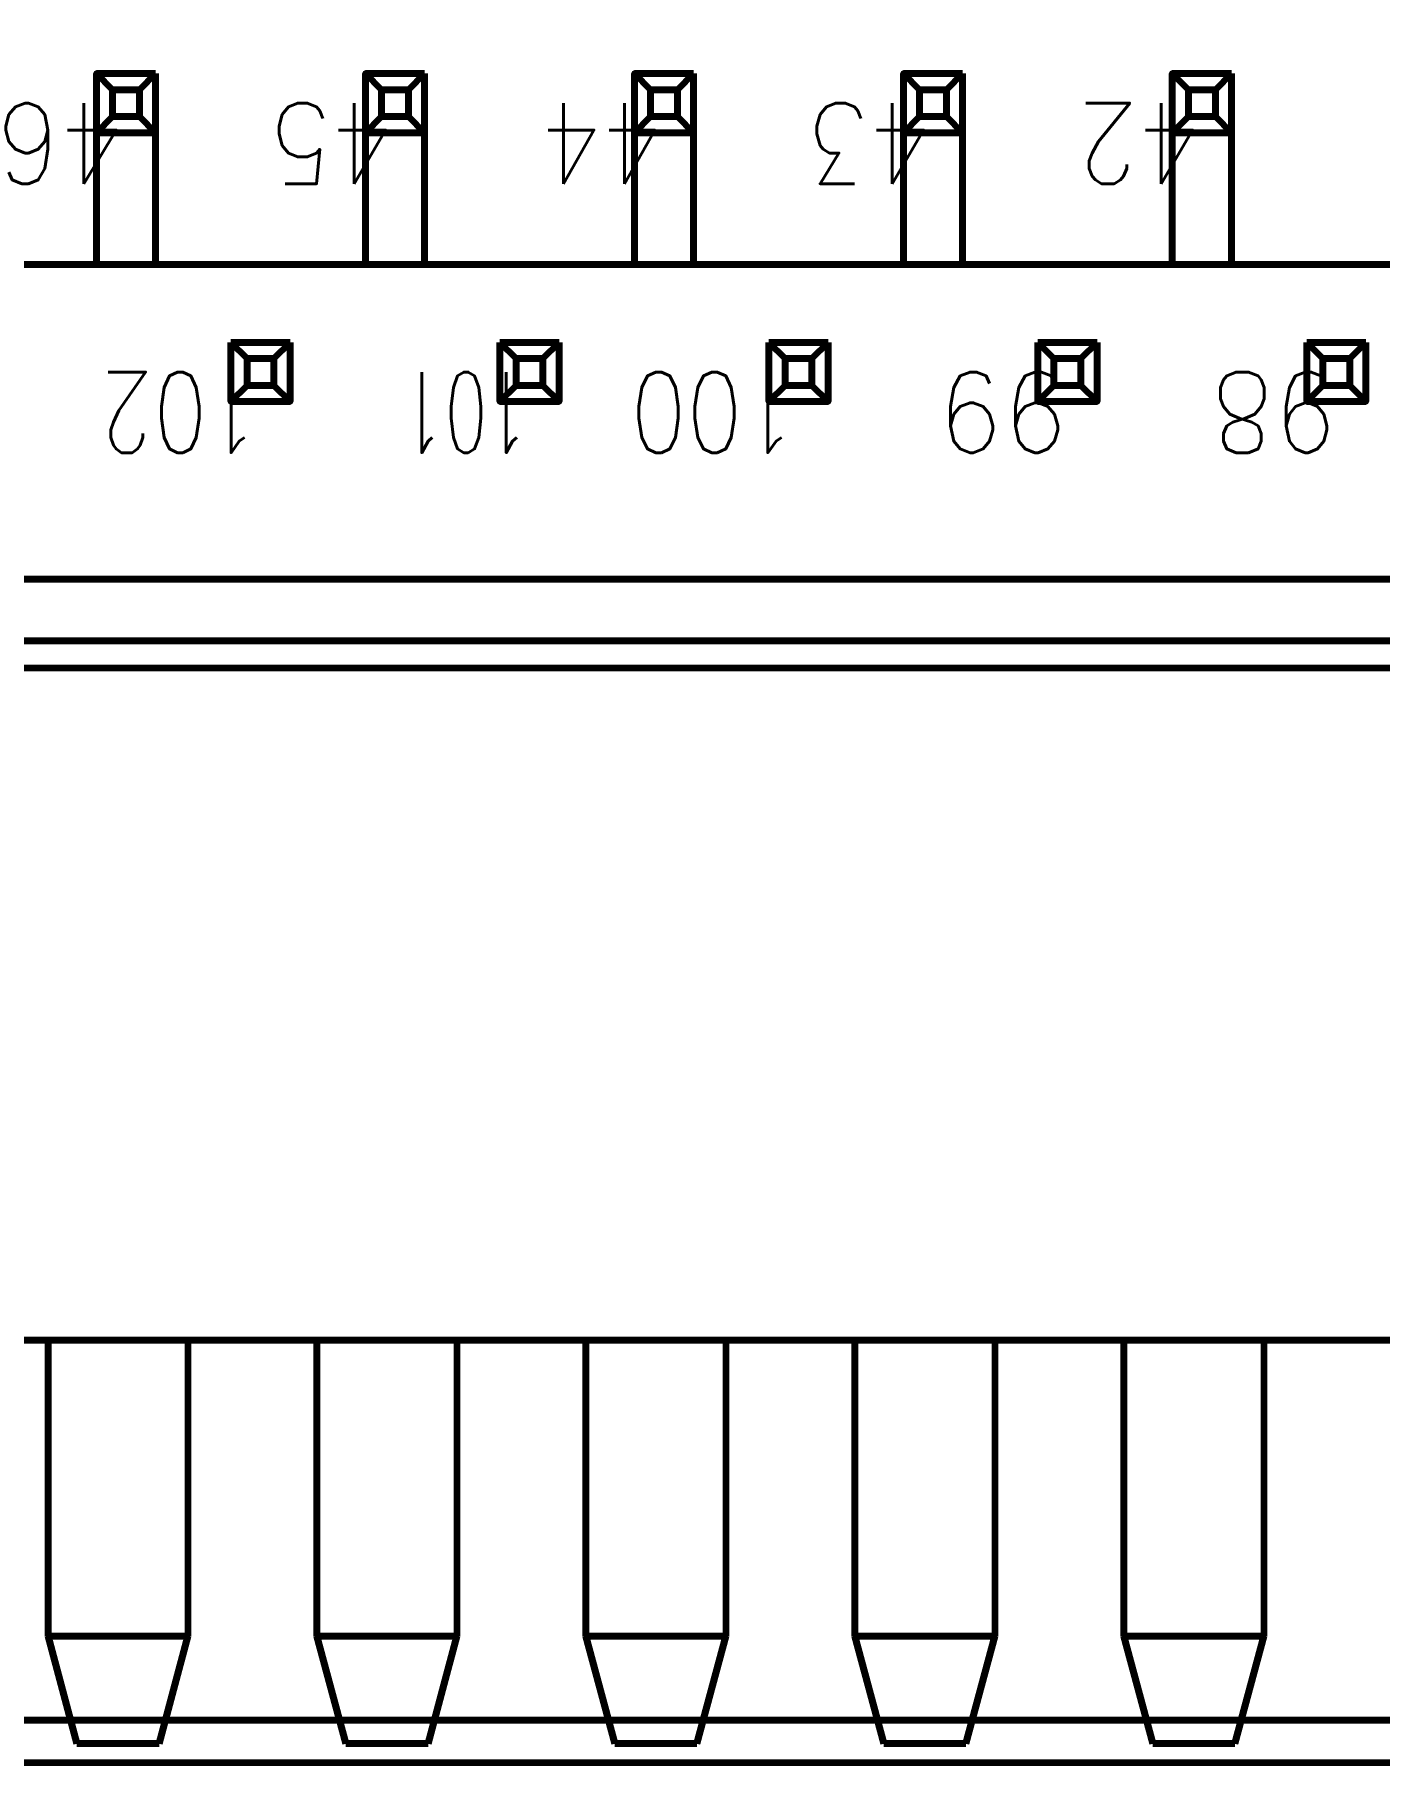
# Model space of a CAD drawing. Header units: inches. Extents: x -0.4 to 8, y -0.5 to 10.5.
# Drawn here: x 1.516 to 2.016, y -0.417 to 0.226 of the extents above; entities that cross this region are included whole.
import ezdxf

# ---------------------------------------------------------------- set-up
doc = ezdxf.new("R2010")
doc.units = ezdxf.units.IN
doc.header["$LTSCALE"] = 0.504853
doc.header["$MEASUREMENT"] = 0
for name, color, linetype in [('1', 7, 'Continuous'), ('135', 7, 'Continuous'), ('3', 7, 'Continuous'), ('75', 7, 'Continuous')]:
    doc.layers.add(name, color=color, linetype=linetype)
doc.styles.get("Standard").update_dxf_attribs({"font": 'ROMANS.SHX'})

# ---------------------------------------------------------------- blocks, each defined once
blk = doc.blocks.new('25359')
at = {"color": 1, "linetype": 'Continuous', "lineweight": 211}
for p, q in [((5.553, 0.617, -0.09725), (-0.047, 0.617, -0.09725)), ((5.553, 0.617, 0.15525), (-0.047, 0.617, 0.15525)), ((-0.047, 0.60125, -0.0815), (5.553, 0.60125, -0.0815)), ((5.553, 0.60125, -0.0815), (-0.047, 0.60125, -0.0815)), ((-0.047, 0.60125, -0.113), (5.553, 0.60125, -0.113)), ((5.553, 0.60125, -0.113), (-0.047, 0.60125, -0.113)), ((-0.047, 0.60125, 0.171), (5.553, 0.60125, 0.171)), ((5.553, 0.60125, 0.1395), (-0.047, 0.60125, 0.1395)), ((5.553, 0.60125, 0.171), (-0.047, 0.60125, 0.171)), ((-0.047, 0.60125, 0.1395), (5.553, 0.60125, 0.1395)), ((5.85, 0.46, -0.113), (-0.35, 0.46, -0.113)), ((5.85, 0.46, -0.113), (-0.35, 0.46, -0.113)), ((5.85, 0.46, 0.171), (-0.28, 0.46, 0.171)), ((5.85, 0.46, 0.171), (-0.28, 0.46, 0.171)), ((-0.047, 0.46, -0.0815), (5.553, 0.46, -0.0815)), ((5.553, 0.46, -0.0815), (-0.047, 0.46, -0.0815)), ((5.553, 0.46, -0.113), (-0.047, 0.46, -0.113)), ((-0.047, 0.46, -0.113), (5.553, 0.46, -0.113)), ((5.553, 0.46, 0.1395), (-0.047, 0.46, 0.1395)), ((-0.047, 0.46, 0.171), (5.553, 0.46, 0.171)), ((5.553, 0.46, 0.171), (-0.047, 0.46, 0.171)), ((-0.047, 0.46, 0.1395), (5.553, 0.46, 0.1395)), ((5.85, 0.21, -0.113), (-0.35, 0.21, -0.113)), ((5.85, 0.21, -0.113), (-0.35, 0.21, -0.113)), ((5.85, 0.21, 0.127), (-0.324, 0.21, 0.127)), ((5.85, 0.21, 0.127), (-0.324, 0.21, 0.127)), ((5.55, 0.21, 0.025), (-0.1, 0.21, 0.025)), ((5.55, 0.21, 0.127), (-0.1, 0.21, 0.127)), ((-0.324, 0.177, 0.127), (5.85, 0.177, 0.127)), ((-0.324, 0.177, 0.127), (5.85, 0.177, 0.127)), ((5.85, 0.177, 0.171), (-0.28, 0.177, 0.171)), ((5.85, 0.177, 0.171), (-0.28, 0.177, 0.171)), ((5.55, 0.06, 0.025), (-0.1, 0.06, 0.025)), ((-0.1, 0.06, 0.127), (5.55, 0.06, 0.127))]:
    blk.add_line(p, q, dxfattribs=at)
at = {"layer": '1', "color": 2, "linetype": 'Continuous', "lineweight": 211}
for p, q in [((4.077, 0.57, 0.0945), (4.087718, 0.61, 0.088)), ((4.087718, 0.61, 0.088), (4.077, 0.57, 0.0945)), ((4.077, 0.57, 0.0735), (4.087718, 0.61, 0.08)), ((4.087718, 0.61, 0.08), (4.077, 0.57, 0.0735)), ((4.077, 0.57, -0.0055), (4.087718, 0.61, -0.012)), ((4.087718, 0.61, -0.02), (4.077, 0.57, -0.0265)), ((4.077, 0.57, -0.0265), (4.087718, 0.61, -0.02)), ((4.087718, 0.61, -0.012), (4.077, 0.57, -0.0055)), ((4.087718, 0.61, -0.012), (4.118282, 0.61, -0.012)), ((4.087718, 0.61, -0.02), (4.087718, 0.61, -0.012)), ((4.118282, 0.61, -0.02), (4.087718, 0.61, -0.02)), ((4.087718, 0.61, 0.088), (4.087718, 0.61, 0.08)), ((4.118282, 0.61, 0.08), (4.087718, 0.61, 0.08)), ((4.087718, 0.61, 0.08), (4.087718, 0.61, 0.088)), ((4.087718, 0.61, 0.088), (4.118282, 0.61, 0.088)), ((4.118282, 0.61, 0.088), (4.087718, 0.61, 0.088)), ((4.087718, 0.61, 0.08), (4.118282, 0.61, 0.08)), ((4.118282, 0.61, -0.012), (4.087718, 0.61, -0.012)), ((4.087718, 0.61, -0.012), (4.087718, 0.61, -0.02)), ((4.087718, 0.61, -0.02), (4.118282, 0.61, -0.02)), ((4.129, 0.57, 0.0945), (4.118282, 0.61, 0.088)), ((4.118282, 0.61, 0.088), (4.129, 0.57, 0.0945)), ((4.129, 0.57, 0.0735), (4.118282, 0.61, 0.08)), ((4.118282, 0.61, 0.08), (4.129, 0.57, 0.0735)), ((4.118282, 0.61, -0.012), (4.118282, 0.61, -0.02)), ((4.118282, 0.61, 0.088), (4.118282, 0.61, 0.08)), ((4.118282, 0.61, 0.08), (4.118282, 0.61, 0.088)), ((4.118282, 0.61, -0.012), (4.129, 0.57, -0.0055)), ((4.118282, 0.61, -0.02), (4.129, 0.57, -0.0265)), ((4.129, 0.57, -0.0265), (4.118282, 0.61, -0.02)), ((4.129, 0.57, -0.0055), (4.118282, 0.61, -0.012)), ((4.118282, 0.61, -0.02), (4.118282, 0.61, -0.012)), ((4.177, 0.57, 0.0945), (4.187718, 0.61, 0.088)), ((4.187718, 0.61, 0.088), (4.177, 0.57, 0.0945)), ((4.187718, 0.61, 0.08), (4.177, 0.57, 0.0735)), ((4.177, 0.57, 0.0735), (4.187718, 0.61, 0.08)), ((4.177, 0.57, -0.0055), (4.187718, 0.61, -0.012)), ((4.177, 0.57, -0.0265), (4.187718, 0.61, -0.02)), ((4.187718, 0.61, -0.02), (4.177, 0.57, -0.0265)), ((4.187718, 0.61, -0.012), (4.177, 0.57, -0.0055)), ((4.187718, 0.61, -0.012), (4.218282, 0.61, -0.012)), ((4.218282, 0.61, -0.02), (4.187718, 0.61, -0.02)), ((4.187718, 0.61, -0.02), (4.218282, 0.61, -0.02)), ((4.187718, 0.61, -0.02), (4.187718, 0.61, -0.012)), ((4.187718, 0.61, 0.088), (4.218282, 0.61, 0.088)), ((4.218282, 0.61, 0.088), (4.187718, 0.61, 0.088)), ((4.187718, 0.61, 0.088), (4.187718, 0.61, 0.08)), ((4.187718, 0.61, 0.08), (4.187718, 0.61, 0.088)), ((4.218282, 0.61, 0.08), (4.187718, 0.61, 0.08)), ((4.187718, 0.61, 0.08), (4.218282, 0.61, 0.08)), ((4.218282, 0.61, -0.012), (4.187718, 0.61, -0.012)), ((4.187718, 0.61, -0.012), (4.187718, 0.61, -0.02)), ((4.229, 0.57, 0.0945), (4.218282, 0.61, 0.088)), ((4.218282, 0.61, 0.088), (4.229, 0.57, 0.0945)), ((4.229, 0.57, 0.0735), (4.218282, 0.61, 0.08)), ((4.218282, 0.61, 0.08), (4.229, 0.57, 0.0735)), ((4.218282, 0.61, -0.012), (4.218282, 0.61, -0.02)), ((4.218282, 0.61, 0.08), (4.218282, 0.61, 0.088)), ((4.218282, 0.61, 0.088), (4.218282, 0.61, 0.08)), ((4.218282, 0.61, -0.02), (4.229, 0.57, -0.0265)), ((4.229, 0.57, -0.0265), (4.218282, 0.61, -0.02)), ((4.218282, 0.61, -0.012), (4.229, 0.57, -0.0055)), ((4.229, 0.57, -0.0055), (4.218282, 0.61, -0.012)), ((4.218282, 0.61, -0.02), (4.218282, 0.61, -0.012)), ((4.287718, 0.61, 0.08), (4.277, 0.57, 0.0735)), ((4.277, 0.57, 0.0735), (4.287718, 0.61, 0.08)), ((4.277, 0.57, 0.0945), (4.287718, 0.61, 0.088)), ((4.287718, 0.61, 0.088), (4.277, 0.57, 0.0945)), ((4.287718, 0.61, -0.02), (4.277, 0.57, -0.0265)), ((4.277, 0.57, -0.0055), (4.287718, 0.61, -0.012)), ((4.277, 0.57, -0.0265), (4.287718, 0.61, -0.02)), ((4.287718, 0.61, -0.012), (4.277, 0.57, -0.0055)), ((4.287718, 0.61, -0.012), (4.318282, 0.61, -0.012)), ((4.287718, 0.61, -0.02), (4.287718, 0.61, -0.012)), ((4.318282, 0.61, -0.02), (4.287718, 0.61, -0.02)), ((4.287718, 0.61, -0.012), (4.287718, 0.61, -0.02)), ((4.287718, 0.61, -0.02), (4.318282, 0.61, -0.02)), ((4.287718, 0.61, 0.08), (4.287718, 0.61, 0.088)), ((4.287718, 0.61, 0.08), (4.318282, 0.61, 0.08)), ((4.318282, 0.61, 0.088), (4.287718, 0.61, 0.088)), ((4.318282, 0.61, 0.08), (4.287718, 0.61, 0.08)), ((4.287718, 0.61, 0.088), (4.318282, 0.61, 0.088)), ((4.287718, 0.61, 0.088), (4.287718, 0.61, 0.08)), ((4.318282, 0.61, -0.012), (4.287718, 0.61, -0.012)), ((4.329, 0.57, 0.0735), (4.318282, 0.61, 0.08)), ((4.318282, 0.61, 0.08), (4.329, 0.57, 0.0735)), ((4.318282, 0.61, 0.088), (4.329, 0.57, 0.0945)), ((4.329, 0.57, 0.0945), (4.318282, 0.61, 0.088)), ((4.318282, 0.61, -0.012), (4.318282, 0.61, -0.02)), ((4.318282, 0.61, -0.02), (4.318282, 0.61, -0.012)), ((4.318282, 0.61, 0.08), (4.318282, 0.61, 0.088)), ((4.318282, 0.61, 0.088), (4.318282, 0.61, 0.08)), ((4.329, 0.57, -0.0055), (4.318282, 0.61, -0.012)), ((4.318282, 0.61, -0.012), (4.329, 0.57, -0.0055)), ((4.318282, 0.61, -0.02), (4.329, 0.57, -0.0265)), ((4.329, 0.57, -0.0265), (4.318282, 0.61, -0.02)), ((4.377, 0.57, 0.0735), (4.387718, 0.61, 0.08)), ((4.387718, 0.61, 0.08), (4.377, 0.57, 0.0735)), ((4.377, 0.57, -0.0265), (4.387718, 0.61, -0.02)), ((4.387718, 0.61, -0.02), (4.377, 0.57, -0.0265)), ((4.377, 0.57, -0.0055), (4.387718, 0.61, -0.012)), ((4.387718, 0.61, -0.012), (4.377, 0.57, -0.0055)), ((4.387718, 0.61, 0.088), (4.377, 0.57, 0.0945)), ((4.377, 0.57, 0.0945), (4.387718, 0.61, 0.088)), ((4.387718, 0.61, -0.012), (4.387718, 0.61, -0.02)), ((4.387718, 0.61, -0.02), (4.387718, 0.61, -0.012)), ((4.418282, 0.61, -0.02), (4.387718, 0.61, -0.02)), ((4.387718, 0.61, -0.02), (4.418282, 0.61, -0.02)), ((4.387718, 0.61, -0.012), (4.418282, 0.61, -0.012)), ((4.418282, 0.61, -0.012), (4.387718, 0.61, -0.012)), ((4.387718, 0.61, 0.088), (4.387718, 0.61, 0.08)), ((4.418282, 0.61, 0.08), (4.387718, 0.61, 0.08)), ((4.387718, 0.61, 0.08), (4.418282, 0.61, 0.08)), ((4.387718, 0.61, 0.088), (4.418282, 0.61, 0.088)), ((4.418282, 0.61, 0.088), (4.387718, 0.61, 0.088)), ((4.387718, 0.61, 0.08), (4.387718, 0.61, 0.088)), ((4.429, 0.57, 0.0735), (4.418282, 0.61, 0.08)), ((4.418282, 0.61, 0.08), (4.429, 0.57, 0.0735)), ((4.429, 0.57, -0.0055), (4.418282, 0.61, -0.012)), ((4.418282, 0.61, -0.012), (4.429, 0.57, -0.0055)), ((4.429, 0.57, -0.0265), (4.418282, 0.61, -0.02)), ((4.418282, 0.61, -0.02), (4.429, 0.57, -0.0265)), ((4.418282, 0.61, -0.012), (4.418282, 0.61, -0.02)), ((4.418282, 0.61, -0.02), (4.418282, 0.61, -0.012)), ((4.429, 0.57, 0.0945), (4.418282, 0.61, 0.088)), ((4.418282, 0.61, 0.088), (4.429, 0.57, 0.0945)), ((4.418282, 0.61, 0.088), (4.418282, 0.61, 0.08)), ((4.418282, 0.61, 0.08), (4.418282, 0.61, 0.088)), ((4.487718, 0.61, 0.08), (4.477, 0.57, 0.0735)), ((4.477, 0.57, 0.0735), (4.487718, 0.61, 0.08)), ((4.477, 0.57, -0.0265), (4.487718, 0.61, -0.02)), ((4.487718, 0.61, -0.02), (4.477, 0.57, -0.0265)), ((4.487718, 0.61, -0.012), (4.477, 0.57, -0.0055)), ((4.477, 0.57, -0.0055), (4.487718, 0.61, -0.012)), ((4.487718, 0.61, 0.088), (4.477, 0.57, 0.0945)), ((4.477, 0.57, 0.0945), (4.487718, 0.61, 0.088)), ((4.518282, 0.61, -0.02), (4.487718, 0.61, -0.02)), ((4.487718, 0.61, -0.02), (4.518282, 0.61, -0.02)), ((4.518282, 0.61, -0.012), (4.487718, 0.61, -0.012)), ((4.487718, 0.61, -0.02), (4.487718, 0.61, -0.012)), ((4.487718, 0.61, -0.012), (4.487718, 0.61, -0.02)), ((4.487718, 0.61, -0.012), (4.518282, 0.61, -0.012)), ((4.487718, 0.61, 0.088), (4.487718, 0.61, 0.08)), ((4.518282, 0.61, 0.088), (4.487718, 0.61, 0.088)), ((4.487718, 0.61, 0.088), (4.518282, 0.61, 0.088)), ((4.518282, 0.61, 0.08), (4.487718, 0.61, 0.08)), ((4.487718, 0.61, 0.08), (4.487718, 0.61, 0.088)), ((4.487718, 0.61, 0.08), (4.518282, 0.61, 0.08)), ((4.518282, 0.61, 0.08), (4.529, 0.57, 0.0735)), ((4.529, 0.57, 0.0735), (4.518282, 0.61, 0.08)), ((4.529, 0.57, -0.0265), (4.518282, 0.61, -0.02)), ((4.518282, 0.61, -0.02), (4.529, 0.57, -0.0265)), ((4.518282, 0.61, -0.012), (4.518282, 0.61, -0.02)), ((4.518282, 0.61, -0.02), (4.518282, 0.61, -0.012)), ((4.518282, 0.61, -0.012), (4.529, 0.57, -0.0055)), ((4.529, 0.57, -0.0055), (4.518282, 0.61, -0.012)), ((4.529, 0.57, 0.0945), (4.518282, 0.61, 0.088)), ((4.518282, 0.61, 0.088), (4.529, 0.57, 0.0945)), ((4.518282, 0.61, 0.08), (4.518282, 0.61, 0.088)), ((4.518282, 0.61, 0.088), (4.518282, 0.61, 0.08)), ((4.077, 0.46, 0.0945), (4.077, 0.57, 0.0945)), ((4.129, 0.57, 0.0735), (4.077, 0.57, 0.0735)), ((4.077, 0.46, -0.0055), (4.077, 0.57, -0.0055)), ((4.077, 0.46, -0.0265), (4.077, 0.57, -0.0265)), ((4.077, 0.57, 0.0735), (4.129, 0.57, 0.0735)), ((4.077, 0.46, 0.0735), (4.077, 0.57, 0.0735)), ((4.077, 0.57, 0.0945), (4.077, 0.57, 0.0735)), ((4.077, 0.57, 0.0945), (4.129, 0.57, 0.0945)), ((4.077, 0.57, 0.0735), (4.077, 0.57, 0.0945)), ((4.129, 0.57, 0.0945), (4.077, 0.57, 0.0945)), ((4.129, 0.57, -0.0265), (4.077, 0.57, -0.0265)), ((4.129, 0.57, -0.0055), (4.077, 0.57, -0.0055)), ((4.077, 0.57, -0.0265), (4.129, 0.57, -0.0265)), ((4.077, 0.57, -0.0055), (4.077, 0.57, -0.0265)), ((4.077, 0.57, -0.0265), (4.077, 0.57, -0.0055)), ((4.077, 0.57, -0.0055), (4.129, 0.57, -0.0055)), ((4.129, 0.57, 0.0945), (4.129, 0.46, 0.0945)), ((4.129, 0.57, 0.0735), (4.129, 0.57, 0.0945)), ((4.129, 0.46, -0.0265), (4.129, 0.57, -0.0265)), ((4.129, 0.57, -0.0055), (4.129, 0.46, -0.0055)), ((4.129, 0.46, 0.0735), (4.129, 0.57, 0.0735)), ((4.129, 0.57, 0.0945), (4.129, 0.57, 0.0735)), ((4.129, 0.57, -0.0265), (4.129, 0.57, -0.0055)), ((4.129, 0.57, -0.0055), (4.129, 0.57, -0.0265)), ((4.177, 0.46, 0.0945), (4.177, 0.57, 0.0945)), ((4.177, 0.46, -0.0055), (4.177, 0.57, -0.0055)), ((4.177, 0.46, -0.0265), (4.177, 0.57, -0.0265)), ((4.229, 0.57, 0.0735), (4.177, 0.57, 0.0735)), ((4.177, 0.57, 0.0735), (4.229, 0.57, 0.0735)), ((4.177, 0.46, 0.0735), (4.177, 0.57, 0.0735)), ((4.177, 0.57, 0.0945), (4.177, 0.57, 0.0735)), ((4.177, 0.57, 0.0735), (4.177, 0.57, 0.0945)), ((4.229, 0.57, 0.0945), (4.177, 0.57, 0.0945)), ((4.177, 0.57, 0.0945), (4.229, 0.57, 0.0945)), ((4.177, 0.57, -0.0055), (4.177, 0.57, -0.0265)), ((4.177, 0.57, -0.0265), (4.177, 0.57, -0.0055)), ((4.229, 0.57, -0.0265), (4.177, 0.57, -0.0265)), ((4.177, 0.57, -0.0265), (4.229, 0.57, -0.0265)), ((4.229, 0.57, -0.0055), (4.177, 0.57, -0.0055)), ((4.177, 0.57, -0.0055), (4.229, 0.57, -0.0055)), ((4.229, 0.57, 0.0945), (4.229, 0.46, 0.0945)), ((4.229, 0.46, -0.0265), (4.229, 0.57, -0.0265)), ((4.229, 0.57, -0.0055), (4.229, 0.46, -0.0055)), ((4.229, 0.46, 0.0735), (4.229, 0.57, 0.0735)), ((4.229, 0.57, 0.0945), (4.229, 0.57, 0.0735)), ((4.229, 0.57, 0.0735), (4.229, 0.57, 0.0945)), ((4.229, 0.57, -0.0265), (4.229, 0.57, -0.0055)), ((4.229, 0.57, -0.0055), (4.229, 0.57, -0.0265)), ((4.277, 0.46, 0.0945), (4.277, 0.57, 0.0945)), ((4.277, 0.46, -0.0265), (4.277, 0.57, -0.0265)), ((4.277, 0.46, -0.0055), (4.277, 0.57, -0.0055)), ((4.329, 0.57, 0.0735), (4.277, 0.57, 0.0735)), ((4.277, 0.57, 0.0735), (4.329, 0.57, 0.0735)), ((4.277, 0.46, 0.0735), (4.277, 0.57, 0.0735)), ((4.277, 0.57, 0.0945), (4.277, 0.57, 0.0735)), ((4.277, 0.57, 0.0735), (4.277, 0.57, 0.0945)), ((4.329, 0.57, 0.0945), (4.277, 0.57, 0.0945)), ((4.277, 0.57, 0.0945), (4.329, 0.57, 0.0945)), ((4.277, 0.57, -0.0055), (4.277, 0.57, -0.0265)), ((4.277, 0.57, -0.0265), (4.277, 0.57, -0.0055)), ((4.329, 0.57, -0.0265), (4.277, 0.57, -0.0265)), ((4.277, 0.57, -0.0265), (4.329, 0.57, -0.0265)), ((4.277, 0.57, -0.0055), (4.329, 0.57, -0.0055)), ((4.329, 0.57, -0.0055), (4.277, 0.57, -0.0055)), ((4.329, 0.57, 0.0945), (4.329, 0.46, 0.0945)), ((4.329, 0.46, -0.0265), (4.329, 0.57, -0.0265)), ((4.329, 0.57, -0.0055), (4.329, 0.46, -0.0055)), ((4.329, 0.46, 0.0735), (4.329, 0.57, 0.0735)), ((4.329, 0.57, 0.0945), (4.329, 0.57, 0.0735)), ((4.329, 0.57, 0.0735), (4.329, 0.57, 0.0945)), ((4.329, 0.57, -0.0265), (4.329, 0.57, -0.0055)), ((4.329, 0.57, -0.0055), (4.329, 0.57, -0.0265)), ((4.377, 0.46, 0.0945), (4.377, 0.57, 0.0945)), ((4.377, 0.46, -0.0265), (4.377, 0.57, -0.0265)), ((4.377, 0.46, -0.0055), (4.377, 0.57, -0.0055)), ((4.377, 0.57, 0.0735), (4.429, 0.57, 0.0735)), ((4.429, 0.57, 0.0735), (4.377, 0.57, 0.0735)), ((4.377, 0.46, 0.0735), (4.377, 0.57, 0.0735)), ((4.377, 0.57, 0.0735), (4.377, 0.57, 0.0945)), ((4.377, 0.57, 0.0945), (4.377, 0.57, 0.0735)), ((4.377, 0.57, 0.0945), (4.429, 0.57, 0.0945)), ((4.429, 0.57, 0.0945), (4.377, 0.57, 0.0945)), ((4.377, 0.57, -0.0055), (4.377, 0.57, -0.0265)), ((4.377, 0.57, -0.0265), (4.377, 0.57, -0.0055)), ((4.429, 0.57, -0.0265), (4.377, 0.57, -0.0265)), ((4.377, 0.57, -0.0265), (4.429, 0.57, -0.0265)), ((4.429, 0.57, -0.0055), (4.377, 0.57, -0.0055)), ((4.377, 0.57, -0.0055), (4.429, 0.57, -0.0055)), ((4.429, 0.57, 0.0945), (4.429, 0.46, 0.0945)), ((4.429, 0.46, -0.0265), (4.429, 0.57, -0.0265)), ((4.429, 0.57, -0.0055), (4.429, 0.46, -0.0055)), ((4.429, 0.46, 0.0735), (4.429, 0.57, 0.0735)), ((4.429, 0.57, 0.0735), (4.429, 0.57, 0.0945)), ((4.429, 0.57, 0.0945), (4.429, 0.57, 0.0735)), ((4.429, 0.57, -0.0265), (4.429, 0.57, -0.0055)), ((4.429, 0.57, -0.0055), (4.429, 0.57, -0.0265)), ((4.477, 0.57, -0.0055), (4.529, 0.57, -0.0055)), ((4.477, 0.57, -0.0265), (4.529, 0.57, -0.0265)), ((4.477, 0.46, -0.0265), (4.477, 0.57, -0.0265)), ((4.477, 0.46, -0.0055), (4.477, 0.57, -0.0055)), ((4.529, 0.57, -0.0265), (4.477, 0.57, -0.0265)), ((4.477, 0.46, 0.0945), (4.477, 0.57, 0.0945)), ((4.529, 0.57, 0.0735), (4.477, 0.57, 0.0735)), ((4.477, 0.57, 0.0735), (4.529, 0.57, 0.0735)), ((4.477, 0.46, 0.0735), (4.477, 0.57, 0.0735)), ((4.477, 0.57, 0.0945), (4.529, 0.57, 0.0945)), ((4.529, 0.57, 0.0945), (4.477, 0.57, 0.0945)), ((4.477, 0.57, -0.0055), (4.477, 0.57, -0.0265)), ((4.477, 0.57, -0.0265), (4.477, 0.57, -0.0055)), ((4.529, 0.57, -0.0055), (4.477, 0.57, -0.0055)), ((4.477, 0.57, 0.0945), (4.477, 0.57, 0.0735)), ((4.477, 0.57, 0.0735), (4.477, 0.57, 0.0945)), ((4.529, 0.46, -0.0265), (4.529, 0.57, -0.0265)), ((4.529, 0.57, -0.0055), (4.529, 0.46, -0.0055)), ((4.529, 0.57, 0.0945), (4.529, 0.57, 0.0735)), ((4.529, 0.57, 0.0735), (4.529, 0.57, 0.0945)), ((4.529, 0.57, 0.0945), (4.529, 0.46, 0.0945)), ((4.529, 0.46, 0.0735), (4.529, 0.57, 0.0735)), ((4.529, 0.57, -0.0265), (4.529, 0.57, -0.0055)), ((4.529, 0.57, -0.0055), (4.529, 0.57, -0.0265)), ((4.045, 0.105, -0.112), (4.039, 0.111, -0.102)), ((4.039, 0.111, -0.102), (4.045, 0.105, -0.112)), ((4.061, 0.111, -0.102), (4.039, 0.111, -0.102)), ((4.039, 0.111, -0.102), (4.061, 0.111, -0.102)), ((4.039, 0.111, -0.102), (4.039, 0.089, -0.102)), ((4.039, 0.089, -0.102), (4.039, 0.111, -0.102)), ((4.039, 0.111, -0.102), (4.061, 0.111, -0.102)), ((4.039, 0.111, 0.025), (4.039, 0.089, 0.025)), ((4.039, 0.111, 0.025), (4.061, 0.111, 0.025)), ((4.039, 0.111, 0.025), (4.061, 0.111, 0.025)), ((4.039, 0.089, 0.025), (4.039, 0.111, 0.025)), ((4.055, 0.105, -0.112), (4.061, 0.111, -0.102)), ((4.061, 0.111, -0.102), (4.055, 0.105, -0.112)), ((4.061, 0.089, -0.102), (4.061, 0.111, -0.102)), ((4.061, 0.111, -0.102), (4.061, 0.089, -0.102)), ((4.061, 0.111, 0.025), (4.061, 0.089, 0.025)), ((4.061, 0.111, 0.025), (4.061, 0.089, 0.025)), ((4.139, 0.111, -0.102), (4.145, 0.105, -0.112)), ((4.145, 0.105, -0.112), (4.139, 0.111, -0.102)), ((4.161, 0.111, -0.102), (4.139, 0.111, -0.102)), ((4.139, 0.111, -0.102), (4.139, 0.089, -0.102)), ((4.139, 0.111, -0.102), (4.161, 0.111, -0.102)), ((4.139, 0.089, -0.102), (4.139, 0.111, -0.102)), ((4.139, 0.111, -0.102), (4.161, 0.111, -0.102)), ((4.139, 0.111, 0.025), (4.161, 0.111, 0.025)), ((4.139, 0.089, 0.025), (4.139, 0.111, 0.025)), ((4.139, 0.111, 0.025), (4.139, 0.089, 0.025)), ((4.139, 0.111, 0.025), (4.161, 0.111, 0.025)), ((4.161, 0.111, -0.102), (4.155, 0.105, -0.112)), ((4.155, 0.105, -0.112), (4.161, 0.111, -0.102)), ((4.161, 0.089, -0.102), (4.161, 0.111, -0.102)), ((4.161, 0.111, -0.102), (4.161, 0.089, -0.102)), ((4.161, 0.111, 0.025), (4.161, 0.089, 0.025)), ((4.161, 0.111, 0.025), (4.161, 0.089, 0.025)), ((4.245, 0.105, -0.112), (4.239, 0.111, -0.102)), ((4.239, 0.111, -0.102), (4.245, 0.105, -0.112)), ((4.261, 0.111, -0.102), (4.239, 0.111, -0.102)), ((4.239, 0.111, -0.102), (4.239, 0.089, -0.102)), ((4.239, 0.111, -0.102), (4.261, 0.111, -0.102)), ((4.239, 0.089, -0.102), (4.239, 0.111, -0.102)), ((4.239, 0.111, -0.102), (4.261, 0.111, -0.102)), ((4.239, 0.111, 0.025), (4.239, 0.089, 0.025)), ((4.239, 0.089, 0.025), (4.239, 0.111, 0.025)), ((4.239, 0.111, 0.025), (4.261, 0.111, 0.025)), ((4.239, 0.111, 0.025), (4.261, 0.111, 0.025)), ((4.255, 0.105, -0.112), (4.261, 0.111, -0.102)), ((4.261, 0.111, -0.102), (4.255, 0.105, -0.112)), ((4.261, 0.089, -0.102), (4.261, 0.111, -0.102)), ((4.261, 0.111, -0.102), (4.261, 0.089, -0.102)), ((4.261, 0.111, 0.025), (4.261, 0.089, 0.025)), ((4.261, 0.111, 0.025), (4.261, 0.089, 0.025)), ((4.339, 0.111, -0.102), (4.345, 0.105, -0.112)), ((4.345, 0.105, -0.112), (4.339, 0.111, -0.102)), ((4.339, 0.111, -0.102), (4.339, 0.089, -0.102)), ((4.339, 0.089, -0.102), (4.339, 0.111, -0.102)), ((4.361, 0.111, -0.102), (4.339, 0.111, -0.102)), ((4.339, 0.111, -0.102), (4.361, 0.111, -0.102)), ((4.339, 0.111, -0.102), (4.361, 0.111, -0.102)), ((4.339, 0.111, 0.025), (4.361, 0.111, 0.025)), ((4.339, 0.111, 0.025), (4.361, 0.111, 0.025)), ((4.339, 0.111, 0.025), (4.339, 0.089, 0.025)), ((4.339, 0.089, 0.025), (4.339, 0.111, 0.025)), ((4.361, 0.111, -0.102), (4.355, 0.105, -0.112)), ((4.355, 0.105, -0.112), (4.361, 0.111, -0.102)), ((4.361, 0.089, -0.102), (4.361, 0.111, -0.102)), ((4.361, 0.111, -0.102), (4.361, 0.089, -0.102)), ((4.361, 0.111, 0.025), (4.361, 0.089, 0.025)), ((4.361, 0.111, 0.025), (4.361, 0.089, 0.025)), ((4.461, 0.111, -0.102), (4.439, 0.111, -0.102)), ((4.439, 0.111, -0.102), (4.445, 0.105, -0.112)), ((4.445, 0.105, -0.112), (4.439, 0.111, -0.102)), ((4.439, 0.111, -0.102), (4.461, 0.111, -0.102)), ((4.439, 0.111, -0.102), (4.461, 0.111, -0.102)), ((4.439, 0.089, -0.102), (4.439, 0.111, -0.102)), ((4.439, 0.111, -0.102), (4.439, 0.089, -0.102)), ((4.439, 0.111, 0.025), (4.461, 0.111, 0.025)), ((4.439, 0.111, 0.025), (4.439, 0.089, 0.025)), ((4.439, 0.111, 0.025), (4.461, 0.111, 0.025)), ((4.439, 0.089, 0.025), (4.439, 0.111, 0.025)), ((4.455, 0.105, -0.112), (4.461, 0.111, -0.102)), ((4.461, 0.111, -0.102), (4.455, 0.105, -0.112)), ((4.461, 0.089, -0.102), (4.461, 0.111, -0.102)), ((4.461, 0.111, -0.102), (4.461, 0.089, -0.102)), ((4.461, 0.111, 0.025), (4.461, 0.089, 0.025)), ((4.461, 0.111, 0.025), (4.461, 0.089, 0.025)), ((4.045, 0.105, -0.112), (4.045, 0.095, -0.112)), ((4.055, 0.105, -0.112), (4.045, 0.105, -0.112)), ((4.045, 0.105, -0.112), (4.055, 0.105, -0.112)), ((4.045, 0.095, -0.112), (4.045, 0.105, -0.112)), ((4.055, 0.095, -0.112), (4.055, 0.105, -0.112)), ((4.055, 0.105, -0.112), (4.055, 0.095, -0.112)), ((4.145, 0.105, -0.112), (4.145, 0.095, -0.112)), ((4.145, 0.105, -0.112), (4.155, 0.105, -0.112)), ((4.155, 0.105, -0.112), (4.145, 0.105, -0.112)), ((4.145, 0.095, -0.112), (4.145, 0.105, -0.112)), ((4.155, 0.095, -0.112), (4.155, 0.105, -0.112)), ((4.155, 0.105, -0.112), (4.155, 0.095, -0.112)), ((4.255, 0.105, -0.112), (4.245, 0.105, -0.112)), ((4.245, 0.105, -0.112), (4.255, 0.105, -0.112)), ((4.245, 0.105, -0.112), (4.245, 0.095, -0.112)), ((4.245, 0.095, -0.112), (4.245, 0.105, -0.112)), ((4.255, 0.095, -0.112), (4.255, 0.105, -0.112)), ((4.255, 0.105, -0.112), (4.255, 0.095, -0.112)), ((4.345, 0.105, -0.112), (4.355, 0.105, -0.112)), ((4.355, 0.105, -0.112), (4.345, 0.105, -0.112)), ((4.345, 0.105, -0.112), (4.345, 0.095, -0.112)), ((4.345, 0.095, -0.112), (4.345, 0.105, -0.112)), ((4.355, 0.105, -0.112), (4.355, 0.095, -0.112)), ((4.355, 0.095, -0.112), (4.355, 0.105, -0.112)), ((4.445, 0.105, -0.112), (4.455, 0.105, -0.112)), ((4.455, 0.105, -0.112), (4.445, 0.105, -0.112)), ((4.445, 0.095, -0.112), (4.445, 0.105, -0.112)), ((4.445, 0.105, -0.112), (4.445, 0.095, -0.112)), ((4.455, 0.095, -0.112), (4.455, 0.105, -0.112)), ((4.455, 0.105, -0.112), (4.455, 0.095, -0.112)), ((4.045, 0.095, -0.112), (4.039, 0.089, -0.102)), ((4.039, 0.089, -0.102), (4.045, 0.095, -0.112)), ((4.055, 0.095, -0.112), (4.045, 0.095, -0.112)), ((4.045, 0.095, -0.112), (4.055, 0.095, -0.112)), ((4.061, 0.089, -0.102), (4.055, 0.095, -0.112)), ((4.055, 0.095, -0.112), (4.061, 0.089, -0.102)), ((4.145, 0.095, -0.112), (4.139, 0.089, -0.102)), ((4.139, 0.089, -0.102), (4.145, 0.095, -0.112)), ((4.155, 0.095, -0.112), (4.145, 0.095, -0.112)), ((4.145, 0.095, -0.112), (4.155, 0.095, -0.112)), ((4.161, 0.089, -0.102), (4.155, 0.095, -0.112)), ((4.155, 0.095, -0.112), (4.161, 0.089, -0.102)), ((4.245, 0.095, -0.112), (4.239, 0.089, -0.102)), ((4.239, 0.089, -0.102), (4.245, 0.095, -0.112)), ((4.245, 0.095, -0.112), (4.255, 0.095, -0.112)), ((4.255, 0.095, -0.112), (4.245, 0.095, -0.112)), ((4.261, 0.089, -0.102), (4.255, 0.095, -0.112)), ((4.255, 0.095, -0.112), (4.261, 0.089, -0.102)), ((4.345, 0.095, -0.112), (4.339, 0.089, -0.102)), ((4.339, 0.089, -0.102), (4.345, 0.095, -0.112)), ((4.355, 0.095, -0.112), (4.345, 0.095, -0.112)), ((4.345, 0.095, -0.112), (4.355, 0.095, -0.112)), ((4.361, 0.089, -0.102), (4.355, 0.095, -0.112)), ((4.355, 0.095, -0.112), (4.361, 0.089, -0.102)), ((4.445, 0.095, -0.112), (4.439, 0.089, -0.102)), ((4.439, 0.089, -0.102), (4.445, 0.095, -0.112)), ((4.455, 0.095, -0.112), (4.445, 0.095, -0.112)), ((4.445, 0.095, -0.112), (4.455, 0.095, -0.112)), ((4.455, 0.095, -0.112), (4.461, 0.089, -0.102)), ((4.461, 0.089, -0.102), (4.455, 0.095, -0.112)), ((4.039, 0.089, 0.025), (4.039, 0.089, -0.102)), ((4.039, 0.089, 0.025), (4.039, 0.089, -0.102)), ((4.061, 0.089, -0.102), (4.039, 0.089, -0.102)), ((4.061, 0.089, -0.102), (4.039, 0.089, -0.102)), ((4.039, 0.089, -0.102), (4.061, 0.089, -0.102)), ((4.061, 0.089, 0.025), (4.039, 0.089, 0.025)), ((4.061, 0.089, 0.025), (4.039, 0.089, 0.025)), ((4.061, 0.089, -0.102), (4.061, 0.089, 0.025)), ((4.061, 0.089, 0.025), (4.061, 0.089, -0.102)), ((4.139, 0.089, 0.025), (4.139, 0.089, -0.102)), ((4.161, 0.089, -0.102), (4.139, 0.089, -0.102)), ((4.161, 0.089, -0.102), (4.139, 0.089, -0.102)), ((4.139, 0.089, 0.025), (4.139, 0.089, -0.102)), ((4.139, 0.089, -0.102), (4.161, 0.089, -0.102)), ((4.161, 0.089, 0.025), (4.139, 0.089, 0.025)), ((4.161, 0.089, 0.025), (4.139, 0.089, 0.025)), ((4.161, 0.089, -0.102), (4.161, 0.089, 0.025)), ((4.161, 0.089, 0.025), (4.161, 0.089, -0.102)), ((4.239, 0.089, 0.025), (4.239, 0.089, -0.102)), ((4.261, 0.089, -0.102), (4.239, 0.089, -0.102)), ((4.239, 0.089, 0.025), (4.239, 0.089, -0.102)), ((4.239, 0.089, -0.102), (4.261, 0.089, -0.102)), ((4.261, 0.089, -0.102), (4.239, 0.089, -0.102)), ((4.261, 0.089, 0.025), (4.239, 0.089, 0.025)), ((4.261, 0.089, 0.025), (4.239, 0.089, 0.025)), ((4.261, 0.089, -0.102), (4.261, 0.089, 0.025)), ((4.261, 0.089, 0.025), (4.261, 0.089, -0.102)), ((4.339, 0.089, 0.025), (4.339, 0.089, -0.102)), ((4.361, 0.089, -0.102), (4.339, 0.089, -0.102)), ((4.361, 0.089, -0.102), (4.339, 0.089, -0.102)), ((4.339, 0.089, 0.025), (4.339, 0.089, -0.102)), ((4.339, 0.089, -0.102), (4.361, 0.089, -0.102)), ((4.361, 0.089, 0.025), (4.339, 0.089, 0.025)), ((4.361, 0.089, 0.025), (4.339, 0.089, 0.025)), ((4.361, 0.089, -0.102), (4.361, 0.089, 0.025)), ((4.361, 0.089, 0.025), (4.361, 0.089, -0.102)), ((4.439, 0.089, 0.025), (4.439, 0.089, -0.102)), ((4.461, 0.089, -0.102), (4.439, 0.089, -0.102)), ((4.439, 0.089, -0.102), (4.461, 0.089, -0.102)), ((4.461, 0.089, -0.102), (4.439, 0.089, -0.102)), ((4.439, 0.089, 0.025), (4.439, 0.089, -0.102)), ((4.461, 0.089, 0.025), (4.439, 0.089, 0.025)), ((4.461, 0.089, 0.025), (4.439, 0.089, 0.025)), ((4.461, 0.089, -0.102), (4.461, 0.089, 0.025)), ((4.461, 0.089, 0.025), (4.461, 0.089, -0.102)), ((4.089, 0.06, 0.09), (4.111, 0.06, 0.09)), ((4.089, 0.06, 0.068), (4.111, 0.06, 0.068)), ((4.189, 0.06, 0.09), (4.211, 0.06, 0.09)), ((4.189, 0.06, 0.068), (4.211, 0.06, 0.068)), ((4.289, 0.06, 0.09), (4.311, 0.06, 0.09)), ((4.289, 0.06, 0.068), (4.311, 0.06, 0.068)), ((4.389, 0.06, 0.09), (4.411, 0.06, 0.09)), ((4.389, 0.06, 0.068), (4.411, 0.06, 0.068)), ((4.489, 0.06, 0.09), (4.511, 0.06, 0.09)), ((4.489, 0.06, 0.068), (4.511, 0.06, 0.068)), ((4.089, 0.011, 0.068), (4.111, 0.011, 0.068)), ((4.089, 0.011, -0.102), (4.089, -0.011, -0.102)), ((4.095, 0.005, -0.112), (4.089, 0.011, -0.102)), ((4.089, 0.011, -0.102), (4.095, 0.005, -0.112)), ((4.089, 0.011, -0.102), (4.111, 0.011, -0.102)), ((4.111, 0.011, -0.102), (4.089, 0.011, -0.102)), ((4.089, 0.011, -0.102), (4.111, 0.011, -0.102)), ((4.089, -0.011, -0.102), (4.089, 0.011, -0.102)), ((4.111, 0.011, -0.102), (4.105, 0.005, -0.112)), ((4.105, 0.005, -0.112), (4.111, 0.011, -0.102)), ((4.111, -0.011, -0.102), (4.111, 0.011, -0.102)), ((4.111, 0.011, -0.102), (4.111, -0.011, -0.102)), ((4.189, 0.011, 0.068), (4.211, 0.011, 0.068)), ((4.189, 0.011, -0.102), (4.189, -0.011, -0.102)), ((4.189, 0.011, -0.102), (4.195, 0.005, -0.112)), ((4.195, 0.005, -0.112), (4.189, 0.011, -0.102)), ((4.189, 0.011, -0.102), (4.211, 0.011, -0.102)), ((4.189, 0.011, -0.102), (4.211, 0.011, -0.102)), ((4.211, 0.011, -0.102), (4.189, 0.011, -0.102)), ((4.189, -0.011, -0.102), (4.189, 0.011, -0.102)), ((4.205, 0.005, -0.112), (4.211, 0.011, -0.102)), ((4.211, 0.011, -0.102), (4.205, 0.005, -0.112)), ((4.211, -0.011, -0.102), (4.211, 0.011, -0.102)), ((4.211, 0.011, -0.102), (4.211, -0.011, -0.102)), ((4.289, 0.011, 0.068), (4.311, 0.011, 0.068)), ((4.289, 0.011, -0.102), (4.311, 0.011, -0.102)), ((4.311, 0.011, -0.102), (4.289, 0.011, -0.102)), ((4.289, -0.011, -0.102), (4.289, 0.011, -0.102)), ((4.289, 0.011, -0.102), (4.289, -0.011, -0.102)), ((4.295, 0.005, -0.112), (4.289, 0.011, -0.102)), ((4.289, 0.011, -0.102), (4.295, 0.005, -0.112)), ((4.289, 0.011, -0.102), (4.311, 0.011, -0.102)), ((4.311, 0.011, -0.102), (4.305, 0.005, -0.112)), ((4.305, 0.005, -0.112), (4.311, 0.011, -0.102)), ((4.311, 0.011, -0.102), (4.311, -0.011, -0.102)), ((4.311, -0.011, -0.102), (4.311, 0.011, -0.102)), ((4.389, 0.011, 0.068), (4.411, 0.011, 0.068)), ((4.389, 0.011, -0.102), (4.411, 0.011, -0.102)), ((4.389, 0.011, -0.102), (4.389, -0.011, -0.102)), ((4.389, -0.011, -0.102), (4.389, 0.011, -0.102)), ((4.395, 0.005, -0.112), (4.389, 0.011, -0.102)), ((4.389, 0.011, -0.102), (4.395, 0.005, -0.112)), ((4.389, 0.011, -0.102), (4.411, 0.011, -0.102)), ((4.411, 0.011, -0.102), (4.389, 0.011, -0.102)), ((4.411, 0.011, -0.102), (4.405, 0.005, -0.112)), ((4.405, 0.005, -0.112), (4.411, 0.011, -0.102)), ((4.411, -0.011, -0.102), (4.411, 0.011, -0.102)), ((4.411, 0.011, -0.102), (4.411, -0.011, -0.102)), ((4.489, 0.011, 0.068), (4.511, 0.011, 0.068)), ((4.489, 0.011, -0.102), (4.511, 0.011, -0.102)), ((4.489, -0.011, -0.102), (4.489, 0.011, -0.102)), ((4.489, 0.011, -0.102), (4.489, -0.011, -0.102)), ((4.495, 0.005, -0.112), (4.489, 0.011, -0.102)), ((4.489, 0.011, -0.102), (4.495, 0.005, -0.112)), ((4.489, 0.011, -0.102), (4.511, 0.011, -0.102)), ((4.511, 0.011, -0.102), (4.489, 0.011, -0.102)), ((4.505, 0.005, -0.112), (4.511, 0.011, -0.102)), ((4.511, 0.011, -0.102), (4.505, 0.005, -0.112)), ((4.511, -0.011, -0.102), (4.511, 0.011, -0.102)), ((4.511, 0.011, -0.102), (4.511, -0.011, -0.102)), ((4.095, -0.005, -0.112), (4.095, 0.005, -0.112)), ((4.095, 0.005, -0.112), (4.095, -0.005, -0.112)), ((4.095, 0.005, -0.112), (4.105, 0.005, -0.112)), ((4.105, 0.005, -0.112), (4.095, 0.005, -0.112)), ((4.105, 0.005, -0.112), (4.105, -0.005, -0.112)), ((4.105, -0.005, -0.112), (4.105, 0.005, -0.112)), ((4.195, 0.005, -0.112), (4.205, 0.005, -0.112)), ((4.205, 0.005, -0.112), (4.195, 0.005, -0.112)), ((4.195, -0.005, -0.112), (4.195, 0.005, -0.112)), ((4.195, 0.005, -0.112), (4.195, -0.005, -0.112)), ((4.205, 0.005, -0.112), (4.205, -0.005, -0.112)), ((4.205, -0.005, -0.112), (4.205, 0.005, -0.112)), ((4.295, -0.005, -0.112), (4.295, 0.005, -0.112)), ((4.295, 0.005, -0.112), (4.295, -0.005, -0.112)), ((4.305, 0.005, -0.112), (4.295, 0.005, -0.112)), ((4.295, 0.005, -0.112), (4.305, 0.005, -0.112)), ((4.305, 0.005, -0.112), (4.305, -0.005, -0.112)), ((4.305, -0.005, -0.112), (4.305, 0.005, -0.112)), ((4.395, 0.005, -0.112), (4.395, -0.005, -0.112)), ((4.395, -0.005, -0.112), (4.395, 0.005, -0.112)), ((4.395, 0.005, -0.112), (4.405, 0.005, -0.112)), ((4.405, 0.005, -0.112), (4.395, 0.005, -0.112)), ((4.405, -0.005, -0.112), (4.405, 0.005, -0.112)), ((4.405, 0.005, -0.112), (4.405, -0.005, -0.112)), ((4.495, 0.005, -0.112), (4.495, -0.005, -0.112)), ((4.495, -0.005, -0.112), (4.495, 0.005, -0.112)), ((4.495, 0.005, -0.112), (4.505, 0.005, -0.112)), ((4.505, 0.005, -0.112), (4.495, 0.005, -0.112)), ((4.505, 0.005, -0.112), (4.505, -0.005, -0.112)), ((4.505, -0.005, -0.112), (4.505, 0.005, -0.112)), ((4.089, -0.011, -0.102), (4.095, -0.005, -0.112)), ((4.095, -0.005, -0.112), (4.089, -0.011, -0.102)), ((4.095, -0.005, -0.112), (4.105, -0.005, -0.112)), ((4.105, -0.005, -0.112), (4.095, -0.005, -0.112)), ((4.105, -0.005, -0.112), (4.111, -0.011, -0.102)), ((4.111, -0.011, -0.102), (4.105, -0.005, -0.112)), ((4.189, -0.011, -0.102), (4.195, -0.005, -0.112)), ((4.195, -0.005, -0.112), (4.189, -0.011, -0.102)), ((4.195, -0.005, -0.112), (4.205, -0.005, -0.112)), ((4.205, -0.005, -0.112), (4.195, -0.005, -0.112)), ((4.205, -0.005, -0.112), (4.211, -0.011, -0.102)), ((4.211, -0.011, -0.102), (4.205, -0.005, -0.112)), ((4.289, -0.011, -0.102), (4.295, -0.005, -0.112)), ((4.295, -0.005, -0.112), (4.289, -0.011, -0.102)), ((4.295, -0.005, -0.112), (4.305, -0.005, -0.112)), ((4.305, -0.005, -0.112), (4.295, -0.005, -0.112)), ((4.305, -0.005, -0.112), (4.311, -0.011, -0.102)), ((4.311, -0.011, -0.102), (4.305, -0.005, -0.112)), ((4.389, -0.011, -0.102), (4.395, -0.005, -0.112)), ((4.395, -0.005, -0.112), (4.389, -0.011, -0.102)), ((4.395, -0.005, -0.112), (4.405, -0.005, -0.112)), ((4.405, -0.005, -0.112), (4.395, -0.005, -0.112)), ((4.411, -0.011, -0.102), (4.405, -0.005, -0.112)), ((4.405, -0.005, -0.112), (4.411, -0.011, -0.102)), ((4.495, -0.005, -0.112), (4.489, -0.011, -0.102)), ((4.489, -0.011, -0.102), (4.495, -0.005, -0.112)), ((4.505, -0.005, -0.112), (4.495, -0.005, -0.112)), ((4.495, -0.005, -0.112), (4.505, -0.005, -0.112)), ((4.505, -0.005, -0.112), (4.511, -0.011, -0.102)), ((4.511, -0.011, -0.102), (4.505, -0.005, -0.112)), ((4.089, -0.011, 0.09), (4.111, -0.011, 0.09)), ((4.111, -0.011, -0.102), (4.089, -0.011, -0.102)), ((4.111, -0.011, -0.102), (4.089, -0.011, -0.102)), ((4.089, -0.011, -0.102), (4.111, -0.011, -0.102)), ((4.189, -0.011, 0.09), (4.211, -0.011, 0.09)), ((4.211, -0.011, -0.102), (4.189, -0.011, -0.102)), ((4.189, -0.011, -0.102), (4.211, -0.011, -0.102)), ((4.211, -0.011, -0.102), (4.189, -0.011, -0.102)), ((4.289, -0.011, 0.09), (4.311, -0.011, 0.09)), ((4.311, -0.011, -0.102), (4.289, -0.011, -0.102)), ((4.311, -0.011, -0.102), (4.289, -0.011, -0.102)), ((4.289, -0.011, -0.102), (4.311, -0.011, -0.102)), ((4.389, -0.011, 0.09), (4.411, -0.011, 0.09)), ((4.411, -0.011, -0.102), (4.389, -0.011, -0.102)), ((4.411, -0.011, -0.102), (4.389, -0.011, -0.102)), ((4.389, -0.011, -0.102), (4.411, -0.011, -0.102)), ((4.489, -0.011, 0.09), (4.511, -0.011, 0.09)), ((4.511, -0.011, -0.102), (4.489, -0.011, -0.102)), ((4.511, -0.011, -0.102), (4.489, -0.011, -0.102)), ((4.489, -0.011, -0.102), (4.511, -0.011, -0.102))]:
    blk.add_line(p, q, dxfattribs=at)
for points in [[(4.129, 0.46, 0.0945), (4.129, 0.46, 0.0735), (4.077, 0.46, 0.0735), (4.077, 0.46, 0.0945), (4.129, 0.46, 0.0945)], [(4.129, 0.46, 0.0945), (4.129, 0.46, 0.0735), (4.077, 0.46, 0.0735), (4.077, 0.46, 0.0945), (4.129, 0.46, 0.0945)], [(4.129, 0.46, -0.0055), (4.129, 0.46, -0.0265), (4.077, 0.46, -0.0265), (4.077, 0.46, -0.0055), (4.129, 0.46, -0.0055)], [(4.129, 0.46, -0.0055), (4.129, 0.46, -0.0265), (4.077, 0.46, -0.0265), (4.077, 0.46, -0.0055), (4.129, 0.46, -0.0055)], [(4.229, 0.46, 0.0945), (4.229, 0.46, 0.0735), (4.177, 0.46, 0.0735), (4.177, 0.46, 0.0945), (4.229, 0.46, 0.0945)], [(4.229, 0.46, 0.0945), (4.229, 0.46, 0.0735), (4.177, 0.46, 0.0735), (4.177, 0.46, 0.0945), (4.229, 0.46, 0.0945)], [(4.229, 0.46, -0.0055), (4.229, 0.46, -0.0265), (4.177, 0.46, -0.0265), (4.177, 0.46, -0.0055), (4.229, 0.46, -0.0055)], [(4.229, 0.46, -0.0055), (4.229, 0.46, -0.0265), (4.177, 0.46, -0.0265), (4.177, 0.46, -0.0055), (4.229, 0.46, -0.0055)], [(4.329, 0.46, 0.0945), (4.329, 0.46, 0.0735), (4.277, 0.46, 0.0735), (4.277, 0.46, 0.0945), (4.329, 0.46, 0.0945)], [(4.329, 0.46, 0.0945), (4.329, 0.46, 0.0735), (4.277, 0.46, 0.0735), (4.277, 0.46, 0.0945), (4.329, 0.46, 0.0945)], [(4.329, 0.46, -0.0055), (4.329, 0.46, -0.0265), (4.277, 0.46, -0.0265), (4.277, 0.46, -0.0055), (4.329, 0.46, -0.0055)], [(4.329, 0.46, -0.0055), (4.329, 0.46, -0.0265), (4.277, 0.46, -0.0265), (4.277, 0.46, -0.0055), (4.329, 0.46, -0.0055)], [(4.429, 0.46, 0.0945), (4.429, 0.46, 0.0735), (4.377, 0.46, 0.0735), (4.377, 0.46, 0.0945), (4.429, 0.46, 0.0945)], [(4.429, 0.46, 0.0945), (4.429, 0.46, 0.0735), (4.377, 0.46, 0.0735), (4.377, 0.46, 0.0945), (4.429, 0.46, 0.0945)], [(4.429, 0.46, -0.0055), (4.429, 0.46, -0.0265), (4.377, 0.46, -0.0265), (4.377, 0.46, -0.0055), (4.429, 0.46, -0.0055)], [(4.429, 0.46, -0.0055), (4.429, 0.46, -0.0265), (4.377, 0.46, -0.0265), (4.377, 0.46, -0.0055), (4.429, 0.46, -0.0055)], [(4.529, 0.46, -0.0055), (4.529, 0.46, -0.0265), (4.477, 0.46, -0.0265), (4.477, 0.46, -0.0055), (4.529, 0.46, -0.0055)], [(4.529, 0.46, -0.0055), (4.529, 0.46, -0.0265), (4.477, 0.46, -0.0265), (4.477, 0.46, -0.0055), (4.529, 0.46, -0.0055)], [(4.529, 0.46, 0.0945), (4.529, 0.46, 0.0735), (4.477, 0.46, 0.0735), (4.477, 0.46, 0.0945), (4.529, 0.46, 0.0945)], [(4.529, 0.46, 0.0945), (4.529, 0.46, 0.0735), (4.477, 0.46, 0.0735), (4.477, 0.46, 0.0945), (4.529, 0.46, 0.0945)], [(4.089, -0.011, -0.102), (4.089, 0.011, -0.102), (4.089, 0.011, 0.068), (4.089, 0.06, 0.068), (4.089, 0.06, 0.09), (4.089, -0.011, 0.09), (4.089, -0.011, -0.102)], [(4.089, -0.011, -0.102), (4.089, 0.011, -0.102), (4.089, 0.011, 0.068), (4.089, 0.06, 0.068), (4.089, 0.06, 0.09), (4.089, -0.011, 0.09), (4.089, -0.011, -0.102)], [(4.111, -0.011, -0.102), (4.111, 0.011, -0.102), (4.111, 0.011, 0.068), (4.111, 0.06, 0.068), (4.111, 0.06, 0.09), (4.111, -0.011, 0.09), (4.111, -0.011, -0.102)], [(4.111, -0.011, -0.102), (4.111, -0.011, 0.09), (4.111, 0.06, 0.09), (4.111, 0.06, 0.068), (4.111, 0.011, 0.068), (4.111, 0.011, -0.102), (4.111, -0.011, -0.102)], [(4.189, -0.011, -0.102), (4.189, 0.011, -0.102), (4.189, 0.011, 0.068), (4.189, 0.06, 0.068), (4.189, 0.06, 0.09), (4.189, -0.011, 0.09), (4.189, -0.011, -0.102)], [(4.189, -0.011, -0.102), (4.189, 0.011, -0.102), (4.189, 0.011, 0.068), (4.189, 0.06, 0.068), (4.189, 0.06, 0.09), (4.189, -0.011, 0.09), (4.189, -0.011, -0.102)], [(4.211, -0.011, -0.102), (4.211, 0.011, -0.102), (4.211, 0.011, 0.068), (4.211, 0.06, 0.068), (4.211, 0.06, 0.09), (4.211, -0.011, 0.09), (4.211, -0.011, -0.102)], [(4.211, -0.011, -0.102), (4.211, -0.011, 0.09), (4.211, 0.06, 0.09), (4.211, 0.06, 0.068), (4.211, 0.011, 0.068), (4.211, 0.011, -0.102), (4.211, -0.011, -0.102)], [(4.289, -0.011, -0.102), (4.289, 0.011, -0.102), (4.289, 0.011, 0.068), (4.289, 0.06, 0.068), (4.289, 0.06, 0.09), (4.289, -0.011, 0.09), (4.289, -0.011, -0.102)], [(4.289, -0.011, -0.102), (4.289, 0.011, -0.102), (4.289, 0.011, 0.068), (4.289, 0.06, 0.068), (4.289, 0.06, 0.09), (4.289, -0.011, 0.09), (4.289, -0.011, -0.102)], [(4.311, -0.011, -0.102), (4.311, -0.011, 0.09), (4.311, 0.06, 0.09), (4.311, 0.06, 0.068), (4.311, 0.011, 0.068), (4.311, 0.011, -0.102), (4.311, -0.011, -0.102)], [(4.311, -0.011, -0.102), (4.311, 0.011, -0.102), (4.311, 0.011, 0.068), (4.311, 0.06, 0.068), (4.311, 0.06, 0.09), (4.311, -0.011, 0.09), (4.311, -0.011, -0.102)], [(4.389, -0.011, -0.102), (4.389, 0.011, -0.102), (4.389, 0.011, 0.068), (4.389, 0.06, 0.068), (4.389, 0.06, 0.09), (4.389, -0.011, 0.09), (4.389, -0.011, -0.102)], [(4.389, -0.011, -0.102), (4.389, 0.011, -0.102), (4.389, 0.011, 0.068), (4.389, 0.06, 0.068), (4.389, 0.06, 0.09), (4.389, -0.011, 0.09), (4.389, -0.011, -0.102)], [(4.411, -0.011, -0.102), (4.411, -0.011, 0.09), (4.411, 0.06, 0.09), (4.411, 0.06, 0.068), (4.411, 0.011, 0.068), (4.411, 0.011, -0.102), (4.411, -0.011, -0.102)], [(4.411, -0.011, -0.102), (4.411, 0.011, -0.102), (4.411, 0.011, 0.068), (4.411, 0.06, 0.068), (4.411, 0.06, 0.09), (4.411, -0.011, 0.09), (4.411, -0.011, -0.102)], [(4.489, -0.011, -0.102), (4.489, 0.011, -0.102), (4.489, 0.011, 0.068), (4.489, 0.06, 0.068), (4.489, 0.06, 0.09), (4.489, -0.011, 0.09), (4.489, -0.011, -0.102)], [(4.489, -0.011, -0.102), (4.489, 0.011, -0.102), (4.489, 0.011, 0.068), (4.489, 0.06, 0.068), (4.489, 0.06, 0.09), (4.489, -0.011, 0.09), (4.489, -0.011, -0.102)], [(4.511, -0.011, -0.102), (4.511, -0.011, 0.09), (4.511, 0.06, 0.09), (4.511, 0.06, 0.068), (4.511, 0.011, 0.068), (4.511, 0.011, -0.102), (4.511, -0.011, -0.102)], [(4.511, -0.011, -0.102), (4.511, 0.011, -0.102), (4.511, 0.011, 0.068), (4.511, 0.06, 0.068), (4.511, 0.06, 0.09), (4.511, -0.011, 0.09), (4.511, -0.011, -0.102)]]:
    blk.add_polyline3d(points, close=True, dxfattribs=at)
for points in [[(4.039, 0.089, -0.102), (4.039, 0.111, -0.102), (4.039, 0.111, 0.025)], [(4.039, 0.089, -0.102), (4.039, 0.111, -0.102), (4.039, 0.111, 0.025)], [(4.061, 0.111, 0.025), (4.061, 0.111, -0.102), (4.061, 0.089, -0.102)], [(4.061, 0.089, -0.102), (4.061, 0.111, -0.102), (4.061, 0.111, 0.025)], [(4.139, 0.089, -0.102), (4.139, 0.111, -0.102), (4.139, 0.111, 0.025)], [(4.139, 0.089, -0.102), (4.139, 0.111, -0.102), (4.139, 0.111, 0.025)], [(4.161, 0.111, 0.025), (4.161, 0.111, -0.102), (4.161, 0.089, -0.102)], [(4.161, 0.089, -0.102), (4.161, 0.111, -0.102), (4.161, 0.111, 0.025)], [(4.239, 0.089, -0.102), (4.239, 0.111, -0.102), (4.239, 0.111, 0.025)], [(4.239, 0.089, -0.102), (4.239, 0.111, -0.102), (4.239, 0.111, 0.025)], [(4.261, 0.111, 0.025), (4.261, 0.111, -0.102), (4.261, 0.089, -0.102)], [(4.261, 0.089, -0.102), (4.261, 0.111, -0.102), (4.261, 0.111, 0.025)], [(4.339, 0.089, -0.102), (4.339, 0.111, -0.102), (4.339, 0.111, 0.025)], [(4.339, 0.089, -0.102), (4.339, 0.111, -0.102), (4.339, 0.111, 0.025)], [(4.361, 0.111, 0.025), (4.361, 0.111, -0.102), (4.361, 0.089, -0.102)], [(4.361, 0.089, -0.102), (4.361, 0.111, -0.102), (4.361, 0.111, 0.025)], [(4.439, 0.089, -0.102), (4.439, 0.111, -0.102), (4.439, 0.111, 0.025)], [(4.439, 0.089, -0.102), (4.439, 0.111, -0.102), (4.439, 0.111, 0.025)], [(4.461, 0.111, 0.025), (4.461, 0.111, -0.102), (4.461, 0.089, -0.102)], [(4.461, 0.089, -0.102), (4.461, 0.111, -0.102), (4.461, 0.111, 0.025)]]:
    blk.add_polyline3d(points, dxfattribs=at)
at = {"layer": '3', "color": 5, "linetype": 'Continuous', "lineweight": 211, "char_height": 0.03, "attachment_point": 1}
for s, insert in [('{\\W0.906376;98}', (4.05, 0.13)), ('{\\W0.938870;99}', (4.15, 0.13)), ('{\\W0.808925;100}', (4.25, 0.13)), ('{\\W0.611193;101}', (4.35, 0.13)), ('{\\W0.773184;102}', (4.45, 0.13)), ('{\\W0.906376;42}', (4.1, 0.03)), ('{\\W0.906376;43}', (4.2, 0.03)), ('{\\W0.880480;44}', (4.3, 0.03)), ('{\\W0.906376;45}', (4.4, 0.03)), ('{\\W0.940491;46}', (4.5, 0.03))]:
    blk.add_mtext(s, dxfattribs=dict(at, insert=insert))

msp = doc.modelspace()

# ---------------------------------------------------------------- linework, layer by layer
at = {"layer": '135', "color": 1, "linetype": 'Continuous', "lineweight": 211}
for points in [[(6.5999, 7.14, 0.641), (6.6, 7.14, 0.641), (6.6, 0.19, 0.641), (6.41, 0, 0.641), (0.19, 0, 0.641)], [(0.19, 0, 0), (6.41, 0, 0), (6.6, 0.19, 0), (6.6, 7.14, 0), (6.5999, 7.14, 0)], [(6.5999, 7.14, 0.641), (6.6, 7.14, 0.641), (6.6, 0.19, 0.641), (6.41, 0, 0.641), (0.19, 0, 0.641)], [(0.19, 0, 0), (6.41, 0, 0), (6.6, 0.19, 0), (6.6, 7.14, 0), (6.5999, 7.14, 0)], [(6.5999, 7.14, -0.418), (6.6, 7.14, -0.418), (6.6, 0.19, -0.418), (6.41, 0, -0.418), (0.19, 0, -0.418)], [(0.19, 0, -0.062), (6.41, 0, -0.062), (6.6, 0.19, -0.062), (6.6, 7.14, -0.062), (6.5999, 7.14, -0.062)], [(6.5999, 7.14, -0.418), (6.6, 7.14, -0.418), (6.6, 0.19, -0.418), (6.41, 0, -0.418), (0.19, 0, -0.418)], [(0.19, 0, -0.062), (6.41, 0, -0.062), (6.6, 0.19, -0.062), (6.6, 7.14, -0.062), (6.5999, 7.14, -0.062)]]:
    msp.add_polyline3d(points, dxfattribs=at)

# ---------------------------------------------------------------- block references
at = {"layer": '75', "color": 8, "linetype": 'Continuous', "lineweight": 211, "rotation": 180}
msp.add_blockref('25359', (6.05, 0.2), dxfattribs=at)

doc.saveas('drawing.dxf')
